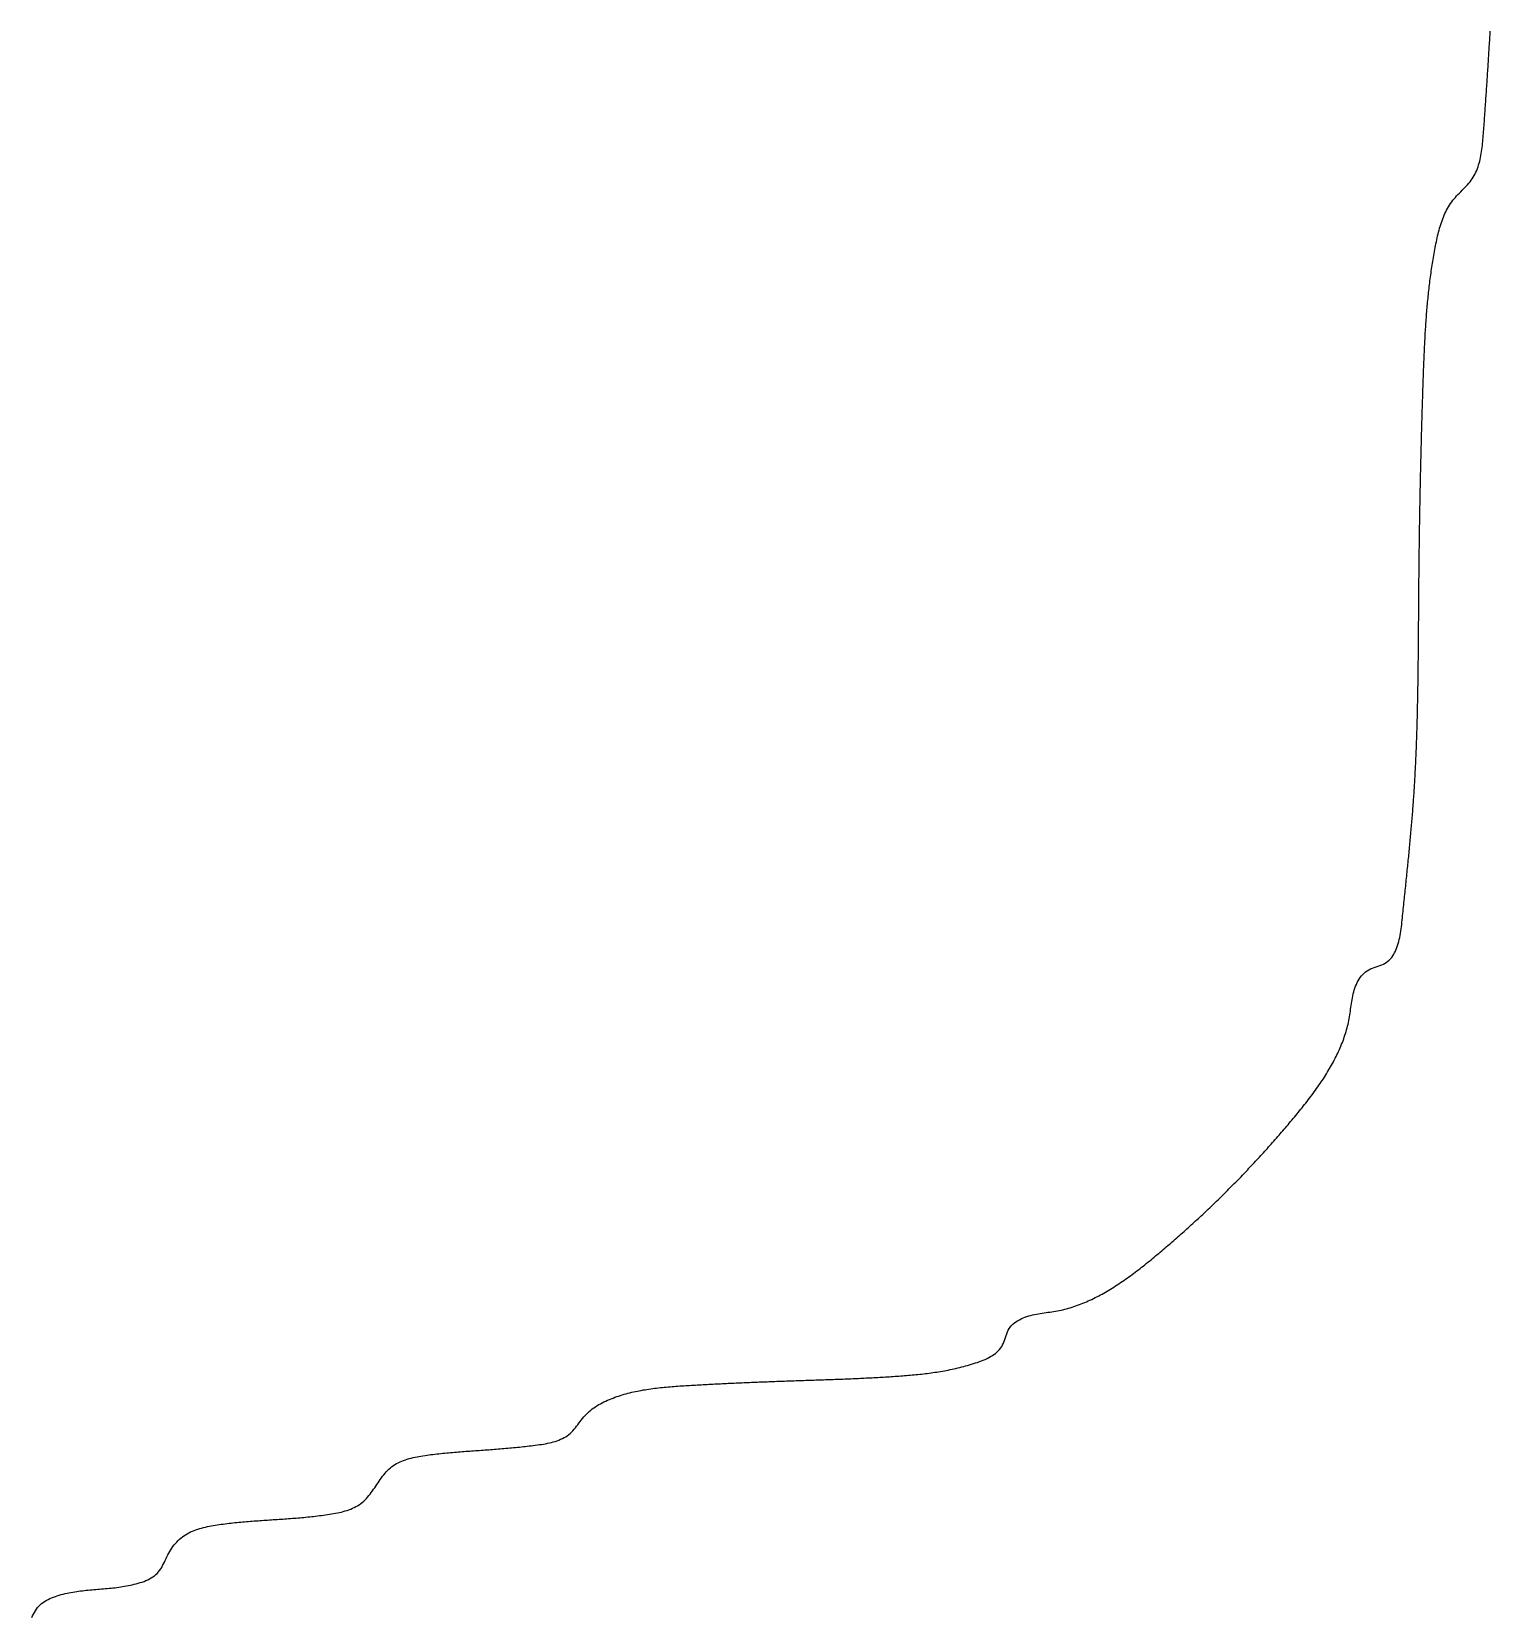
# Model space of a CAD drawing. Extents: x 40 to 225, y 4 to 261.
# Drawn here: x 56.06 to 70.87, y 36.05 to 52.15 of the extents above; entities that cross this region are included whole.
import ezdxf

# ---------------------------------------------------------------- set-up
doc = ezdxf.new("R2010")
doc.units = 0
doc.layers.get('0').update_dxf_attribs({"linetype": 'CONTINUOUS'})

msp = doc.modelspace()

# ---------------------------------------------------------------- linework, layer by layer
at = {"color": 7}
msp.add_polyline3d([(56.0589, 36.0484, 0), (56.0673, 36.0666, 0), (56.0762, 36.0843, 0), (56.0857, 36.1016, 0), (56.0958, 36.1183, 0), (56.1066, 36.1343, 0), (56.1182, 36.1495, 0), (56.1308, 36.1639, 0), (56.1444, 36.1774, 0), (56.1589, 36.19, 0), (56.1742, 36.2018, 0), (56.1903, 36.2127, 0), (56.2072, 36.2229, 0), (56.2246, 36.2324, 0), (56.2426, 36.2412, 0), (56.2611, 36.2493, 0), (56.28, 36.2569, 0), (56.2992, 36.2639, 0), (56.3187, 36.2703, 0), (56.3384, 36.2763, 0), (56.3582, 36.2818, 0), (56.378, 36.2869, 0), (56.3978, 36.2916, 0), (56.4176, 36.296, 0), (56.4373, 36.3, 0), (56.4569, 36.3038, 0), (56.4766, 36.3073, 0), (56.4962, 36.3105, 0), (56.5158, 36.3134, 0), (56.5353, 36.3161, 0), (56.5548, 36.3187, 0), (56.5743, 36.321, 0), (56.5937, 36.3232, 0), (56.6132, 36.3252, 0), (56.6326, 36.3271, 0), (56.652, 36.3289, 0), (56.6713, 36.3306, 0), (56.6907, 36.3323, 0), (56.71, 36.3339, 0), (56.7294, 36.3355, 0), (56.7487, 36.3371, 0), (56.768, 36.3387, 0), (56.7873, 36.3403, 0), (56.8067, 36.342, 0), (56.826, 36.3437, 0), (56.8454, 36.3456, 0), (56.8647, 36.3475, 0), (56.8841, 36.3496, 0), (56.9035, 36.3519, 0), (56.923, 36.3543, 0), (56.9425, 36.3568, 0), (56.962, 36.3596, 0), (56.9816, 36.3626, 0), (57.0012, 36.3659, 0), (57.0209, 36.3694, 0), (57.0406, 36.3732, 0), (57.0604, 36.3772, 0), (57.0803, 36.3816, 0), (57.1003, 36.3864, 0), (57.1203, 36.3914, 0), (57.1402, 36.3969, 0), (57.1601, 36.4029, 0), (57.1797, 36.4093, 0), (57.199, 36.4163, 0), (57.218, 36.4239, 0), (57.2365, 36.4321, 0), (57.2544, 36.441, 0), (57.2717, 36.4507, 0), (57.2883, 36.4611, 0), (57.3041, 36.4723, 0), (57.3191, 36.4843, 0), (57.333, 36.4973, 0), (57.3459, 36.5113, 0), (57.3577, 36.5262, 0), (57.3686, 36.5419, 0), (57.3786, 36.5584, 0), (57.388, 36.5756, 0), (57.3969, 36.5932, 0), (57.4055, 36.6112, 0), (57.414, 36.6294, 0), (57.4225, 36.6477, 0), (57.4311, 36.6659, 0), (57.4401, 36.6841, 0), (57.4496, 36.7019, 0), (57.4596, 36.7195, 0), (57.4702, 36.7366, 0), (57.4813, 36.7533, 0), (57.4929, 36.7696, 0), (57.5051, 36.7854, 0), (57.5178, 36.8006, 0), (57.531, 36.8153, 0), (57.5447, 36.8294, 0), (57.5589, 36.8428, 0), (57.5737, 36.8556, 0), (57.5889, 36.8676, 0), (57.6047, 36.8789, 0), (57.6209, 36.8895, 0), (57.6375, 36.8994, 0), (57.6546, 36.9086, 0), (57.6721, 36.9172, 0), (57.6899, 36.9252, 0), (57.7081, 36.9327, 0), (57.7265, 36.9396, 0), (57.7453, 36.9461, 0), (57.7643, 36.952, 0), (57.7835, 36.9575, 0), (57.803, 36.9626, 0), (57.8226, 36.9674, 0), (57.8423, 36.9718, 0), (57.8622, 36.9758, 0), (57.8822, 36.9796, 0), (57.9022, 36.9832, 0), (57.9223, 36.9865, 0), (57.9424, 36.9896, 0), (57.9625, 36.9926, 0), (57.9826, 36.9954, 0), (58.0026, 36.9981, 0), (58.0225, 37.0007, 0), (58.0425, 37.0032, 0), (58.0623, 37.0056, 0), (58.0822, 37.0079, 0), (58.102, 37.0101, 0), (58.1217, 37.0122, 0), (58.1415, 37.0142, 0), (58.1612, 37.0161, 0), (58.1808, 37.018, 0), (58.2005, 37.0198, 0), (58.2201, 37.0215, 0), (58.2397, 37.0231, 0), (58.2592, 37.0247, 0), (58.2787, 37.0263, 0), (58.2982, 37.0278, 0), (58.3177, 37.0292, 0), (58.3372, 37.0307, 0), (58.3566, 37.032, 0), (58.3761, 37.0334, 0), (58.3955, 37.0347, 0), (58.4149, 37.036, 0), (58.4342, 37.0373, 0), (58.4536, 37.0386, 0), (58.473, 37.0398, 0), (58.4923, 37.0411, 0), (58.5117, 37.0424, 0), (58.531, 37.0436, 0), (58.5503, 37.0449, 0), (58.5697, 37.0462, 0), (58.589, 37.0475, 0), (58.6084, 37.0489, 0), (58.6277, 37.0502, 0), (58.6471, 37.0516, 0), (58.6665, 37.053, 0), (58.6859, 37.0545, 0), (58.7053, 37.056, 0), (58.7247, 37.0575, 0), (58.7442, 37.0591, 0), (58.7637, 37.0607, 0), (58.7833, 37.0624, 0), (58.8028, 37.0642, 0), (58.8225, 37.066, 0), (58.8421, 37.0679, 0), (58.8618, 37.0698, 0), (58.8816, 37.0718, 0), (58.9014, 37.0739, 0), (58.9212, 37.0761, 0), (58.9411, 37.0783, 0), (58.9611, 37.0807, 0), (58.9811, 37.0831, 0), (59.0012, 37.0857, 0), (59.0214, 37.0883, 0), (59.0416, 37.0911, 0), (59.0619, 37.0939, 0), (59.0823, 37.0969, 0), (59.1026, 37.1001, 0), (59.1229, 37.1036, 0), (59.1431, 37.1072, 0), (59.1632, 37.1112, 0), (59.1831, 37.1155, 0), (59.2029, 37.1202, 0), (59.2225, 37.1253, 0), (59.2418, 37.1307, 0), (59.2609, 37.1367, 0), (59.2796, 37.1432, 0), (59.2981, 37.1502, 0), (59.3161, 37.1577, 0), (59.3337, 37.1659, 0), (59.3509, 37.1747, 0), (59.3676, 37.1842, 0), (59.3838, 37.1944, 0), (59.3995, 37.2054, 0), (59.4146, 37.2171, 0), (59.4291, 37.2296, 0), (59.4431, 37.2429, 0), (59.4565, 37.2568, 0), (59.4695, 37.2713, 0), (59.4821, 37.2864, 0), (59.4943, 37.3019, 0), (59.5063, 37.3178, 0), (59.518, 37.3341, 0), (59.5295, 37.3506, 0), (59.5409, 37.3672, 0), (59.5523, 37.384, 0), (59.5635, 37.4009, 0), (59.5748, 37.4177, 0), (59.5862, 37.4344, 0), (59.5977, 37.4509, 0), (59.6094, 37.4672, 0), (59.6213, 37.4832, 0), (59.6334, 37.4988, 0), (59.6459, 37.514, 0), (59.6588, 37.5287, 0), (59.6722, 37.5428, 0), (59.686, 37.5562, 0), (59.7004, 37.5689, 0), (59.7153, 37.5808, 0), (59.7308, 37.5919, 0), (59.7469, 37.6023, 0), (59.7635, 37.612, 0), (59.7806, 37.621, 0), (59.7981, 37.6293, 0), (59.816, 37.637, 0), (59.8344, 37.6441, 0), (59.853, 37.6507, 0), (59.872, 37.6568, 0), (59.8913, 37.6624, 0), (59.9108, 37.6676, 0), (59.9305, 37.6724, 0), (59.9505, 37.6767, 0), (59.9705, 37.6808, 0), (59.9907, 37.6845, 0), (60.011, 37.688, 0), (60.0313, 37.6913, 0), (60.0517, 37.6943, 0), (60.072, 37.6972, 0), (60.0923, 37.6999, 0), (60.1125, 37.7026, 0), (60.1326, 37.7051, 0), (60.1527, 37.7075, 0), (60.1727, 37.7099, 0), (60.1927, 37.7121, 0), (60.2126, 37.7143, 0), (60.2324, 37.7164, 0), (60.2522, 37.7184, 0), (60.272, 37.7203, 0), (60.2917, 37.7222, 0), (60.3113, 37.724, 0), (60.331, 37.7257, 0), (60.3505, 37.7274, 0), (60.3701, 37.729, 0), (60.3896, 37.7306, 0), (60.409, 37.7322, 0), (60.4285, 37.7337, 0), (60.4479, 37.7351, 0), (60.4672, 37.7366, 0), (60.4866, 37.738, 0), (60.5059, 37.7394, 0), (60.5252, 37.7407, 0), (60.5445, 37.7421, 0), (60.5638, 37.7435, 0), (60.583, 37.7448, 0), (60.6023, 37.7462, 0), (60.6215, 37.7475, 0), (60.6408, 37.7489, 0), (60.66, 37.7502, 0), (60.6792, 37.7516, 0), (60.6985, 37.753, 0), (60.7177, 37.7544, 0), (60.737, 37.7559, 0), (60.7562, 37.7573, 0), (60.7755, 37.7588, 0), (60.7949, 37.7603, 0), (60.8142, 37.7619, 0), (60.8336, 37.7635, 0), (60.853, 37.7651, 0), (60.8725, 37.7667, 0), (60.892, 37.7685, 0), (60.9115, 37.7702, 0), (60.9311, 37.772, 0), (60.9508, 37.7738, 0), (60.9705, 37.7757, 0), (60.9903, 37.7777, 0), (61.0101, 37.7797, 0), (61.03, 37.7818, 0), (61.05, 37.7839, 0), (61.0701, 37.7861, 0), (61.0902, 37.7884, 0), (61.1105, 37.7907, 0), (61.1308, 37.7931, 0), (61.1512, 37.7956, 0), (61.1717, 37.7982, 0), (61.1923, 37.8009, 0), (61.2128, 37.8038, 0), (61.2334, 37.8068, 0), (61.2539, 37.8102, 0), (61.2743, 37.8138, 0), (61.2945, 37.8177, 0), (61.3146, 37.822, 0), (61.3344, 37.8268, 0), (61.354, 37.8319, 0), (61.3732, 37.8376, 0), (61.3922, 37.8439, 0), (61.4107, 37.8507, 0), (61.4288, 37.8581, 0), (61.4464, 37.8662, 0), (61.4636, 37.875, 0), (61.4802, 37.8846, 0), (61.4962, 37.8949, 0), (61.5115, 37.9061, 0), (61.5263, 37.9182, 0), (61.5403, 37.9312, 0), (61.5536, 37.945, 0), (61.5665, 37.9595, 0), (61.5789, 37.9746, 0), (61.591, 37.9902, 0), (61.6029, 38.0061, 0), (61.6147, 38.0221, 0), (61.6265, 38.0382, 0), (61.6385, 38.0542, 0), (61.6507, 38.07, 0), (61.6633, 38.0855, 0), (61.6763, 38.1004, 0), (61.6899, 38.1148, 0), (61.704, 38.1286, 0), (61.7186, 38.1418, 0), (61.7337, 38.1545, 0), (61.7493, 38.1666, 0), (61.7653, 38.1782, 0), (61.7817, 38.1894, 0), (61.7984, 38.2, 0), (61.8155, 38.2102, 0), (61.8329, 38.2199, 0), (61.8505, 38.2293, 0), (61.8684, 38.2382, 0), (61.8865, 38.2467, 0), (61.9048, 38.2549, 0), (61.9233, 38.2628, 0), (61.9418, 38.2703, 0), (61.9605, 38.2775, 0), (61.9792, 38.2844, 0), (61.998, 38.2911, 0), (62.0168, 38.2974, 0), (62.0357, 38.3036, 0), (62.0547, 38.3094, 0), (62.0737, 38.315, 0), (62.0927, 38.3204, 0), (62.1118, 38.3255, 0), (62.1309, 38.3304, 0), (62.1501, 38.3351, 0), (62.1694, 38.3395, 0), (62.1886, 38.3438, 0), (62.2079, 38.3478, 0), (62.2273, 38.3517, 0), (62.2466, 38.3553, 0), (62.266, 38.3588, 0), (62.2855, 38.3621, 0), (62.305, 38.3653, 0), (62.3245, 38.3683, 0), (62.344, 38.3711, 0), (62.3635, 38.3738, 0), (62.3831, 38.3763, 0), (62.4027, 38.3787, 0), (62.4223, 38.381, 0), (62.442, 38.3831, 0), (62.4616, 38.3852, 0), (62.4813, 38.3871, 0), (62.501, 38.389, 0), (62.5207, 38.3907, 0), (62.5404, 38.3924, 0), (62.5601, 38.394, 0), (62.5798, 38.3955, 0), (62.5996, 38.3969, 0), (62.6193, 38.3983, 0), (62.639, 38.3997, 0), (62.6588, 38.401, 0), (62.6785, 38.4022, 0), (62.6982, 38.4035, 0), (62.718, 38.4047, 0), (62.7377, 38.4059, 0), (62.7574, 38.407, 0), (62.7771, 38.4082, 0), (62.7968, 38.4093, 0), (62.8165, 38.4105, 0), (62.8362, 38.4116, 0), (62.8559, 38.4127, 0), (62.8756, 38.4138, 0), (62.8953, 38.4149, 0), (62.9149, 38.4159, 0), (62.9346, 38.417, 0), (62.9543, 38.418, 0), (62.9739, 38.419, 0), (62.9936, 38.42, 0), (63.0132, 38.421, 0), (63.0329, 38.422, 0), (63.0526, 38.423, 0), (63.0722, 38.4239, 0), (63.0919, 38.4249, 0), (63.1115, 38.4258, 0), (63.1311, 38.4267, 0), (63.1508, 38.4277, 0), (63.1704, 38.4286, 0), (63.1901, 38.4295, 0), (63.2097, 38.4303, 0), (63.2294, 38.4312, 0), (63.249, 38.4321, 0), (63.2686, 38.4329, 0), (63.2883, 38.4338, 0), (63.3079, 38.4346, 0), (63.3276, 38.4354, 0), (63.3472, 38.4362, 0), (63.3669, 38.437, 0), (63.3865, 38.4378, 0), (63.4062, 38.4386, 0), (63.4258, 38.4394, 0), (63.4455, 38.4402, 0), (63.4652, 38.441, 0), (63.4848, 38.4417, 0), (63.5045, 38.4425, 0), (63.5242, 38.4432, 0), (63.5438, 38.444, 0), (63.5635, 38.4447, 0), (63.5832, 38.4454, 0), (63.6029, 38.4461, 0), (63.6226, 38.4468, 0), (63.6423, 38.4475, 0), (63.662, 38.4483, 0), (63.6817, 38.4489, 0), (63.7014, 38.4496, 0), (63.7211, 38.4503, 0), (63.7409, 38.451, 0), (63.7606, 38.4517, 0), (63.7804, 38.4524, 0), (63.8001, 38.453, 0), (63.8199, 38.4537, 0), (63.8396, 38.4544, 0), (63.8594, 38.455, 0), (63.8792, 38.4557, 0), (63.899, 38.4563, 0), (63.9188, 38.457, 0), (63.9386, 38.4577, 0), (63.9584, 38.4583, 0), (63.9782, 38.459, 0), (63.998, 38.4596, 0), (64.0178, 38.4603, 0), (64.0376, 38.461, 0), (64.0574, 38.4616, 0), (64.0772, 38.4623, 0), (64.097, 38.463, 0), (64.1168, 38.4637, 0), (64.1366, 38.4644, 0), (64.1564, 38.4651, 0), (64.1762, 38.4658, 0), (64.196, 38.4665, 0), (64.2157, 38.4672, 0), (64.2355, 38.468, 0), (64.2553, 38.4687, 0), (64.2751, 38.4695, 0), (64.2948, 38.4703, 0), (64.3146, 38.471, 0), (64.3343, 38.4718, 0), (64.3541, 38.4727, 0), (64.3738, 38.4735, 0), (64.3935, 38.4743, 0), (64.4132, 38.4752, 0), (64.4329, 38.476, 0), (64.4526, 38.4769, 0), (64.4723, 38.4778, 0), (64.492, 38.4788, 0), (64.5116, 38.4797, 0), (64.5313, 38.4807, 0), (64.5509, 38.4816, 0), (64.5705, 38.4826, 0), (64.5901, 38.4837, 0), (64.6097, 38.4847, 0), (64.6293, 38.4858, 0), (64.6488, 38.4869, 0), (64.6683, 38.488, 0), (64.6878, 38.4891, 0), (64.7073, 38.4903, 0), (64.7268, 38.4915, 0), (64.7463, 38.4927, 0), (64.7657, 38.4939, 0), (64.7851, 38.4952, 0), (64.8045, 38.4965, 0), (64.8239, 38.4978, 0), (64.8432, 38.4992, 0), (64.8625, 38.5006, 0), (64.8818, 38.502, 0), (64.9011, 38.5035, 0), (64.9204, 38.505, 0), (64.9396, 38.5065, 0), (64.9588, 38.5081, 0), (64.9781, 38.5097, 0), (64.9973, 38.5114, 0), (65.0165, 38.5132, 0), (65.0357, 38.515, 0), (65.0548, 38.517, 0), (65.074, 38.5189, 0), (65.0932, 38.521, 0), (65.1124, 38.5232, 0), (65.1316, 38.5254, 0), (65.1508, 38.5278, 0), (65.17, 38.5303, 0), (65.1892, 38.5328, 0), (65.2085, 38.5355, 0), (65.2277, 38.5383, 0), (65.247, 38.5412, 0), (65.2663, 38.5443, 0), (65.2856, 38.5475, 0), (65.305, 38.5508, 0), (65.3244, 38.5542, 0), (65.3438, 38.5578, 0), (65.3632, 38.5616, 0), (65.3827, 38.5655, 0), (65.4022, 38.5696, 0), (65.4218, 38.5738, 0), (65.4414, 38.5782, 0), (65.461, 38.5828, 0), (65.4807, 38.5876, 0), (65.5005, 38.5926, 0), (65.5203, 38.5977, 0), (65.5401, 38.603, 0), (65.56, 38.6086, 0), (65.58, 38.6143, 0), (65.6, 38.6203, 0), (65.6201, 38.6265, 0), (65.6402, 38.6329, 0), (65.6604, 38.6395, 0), (65.6804, 38.6465, 0), (65.7003, 38.6538, 0), (65.7199, 38.6615, 0), (65.7392, 38.6696, 0), (65.7581, 38.6783, 0), (65.7765, 38.6874, 0), (65.7943, 38.6972, 0), (65.8115, 38.7075, 0), (65.828, 38.7186, 0), (65.8436, 38.7303, 0), (65.8583, 38.7428, 0), (65.8721, 38.7561, 0), (65.8848, 38.7702, 0), (65.8963, 38.7852, 0), (65.9067, 38.8012, 0), (65.9158, 38.8181, 0), (65.9238, 38.8358, 0), (65.9309, 38.8542, 0), (65.9376, 38.873, 0), (65.944, 38.8919, 0), (65.9505, 38.9109, 0), (65.9573, 38.9297, 0), (65.9648, 38.948, 0), (65.9733, 38.9657, 0), (65.9829, 38.9826, 0), (65.9941, 38.9984, 0), (66.0066, 39.0132, 0), (66.0204, 39.027, 0), (66.0354, 39.0398, 0), (66.0514, 39.0516, 0), (66.0683, 39.0626, 0), (66.086, 39.0727, 0), (66.1043, 39.0819, 0), (66.1231, 39.0903, 0), (66.1422, 39.098, 0), (66.1616, 39.1049, 0), (66.1812, 39.111, 0), (66.2007, 39.1165, 0), (66.2202, 39.1214, 0), (66.2398, 39.1258, 0), (66.2593, 39.1297, 0), (66.2788, 39.1332, 0), (66.2982, 39.1364, 0), (66.3177, 39.1393, 0), (66.3371, 39.1421, 0), (66.3565, 39.1447, 0), (66.3758, 39.1473, 0), (66.3951, 39.15, 0), (66.4143, 39.1527, 0), (66.4335, 39.1556, 0), (66.4526, 39.1587, 0), (66.4716, 39.1622, 0), (66.4906, 39.1659, 0), (66.5095, 39.17, 0), (66.5283, 39.1743, 0), (66.547, 39.1789, 0), (66.5657, 39.1838, 0), (66.5844, 39.1889, 0), (66.6029, 39.1944, 0), (66.6214, 39.2001, 0), (66.6398, 39.206, 0), (66.6582, 39.2123, 0), (66.6765, 39.2187, 0), (66.6947, 39.2254, 0), (66.7129, 39.2324, 0), (66.7309, 39.2396, 0), (66.749, 39.247, 0), (66.767, 39.2547, 0), (66.7849, 39.2626, 0), (66.8027, 39.2707, 0), (66.8205, 39.279, 0), (66.8382, 39.2875, 0), (66.8559, 39.2962, 0), (66.8734, 39.3052, 0), (66.891, 39.3143, 0), (66.9085, 39.3236, 0), (66.9259, 39.3331, 0), (66.9432, 39.3428, 0), (66.9605, 39.3526, 0), (66.9777, 39.3627, 0), (66.9949, 39.3729, 0), (67.012, 39.3832, 0), (67.0291, 39.3937, 0), (67.0461, 39.4044, 0), (67.063, 39.4152, 0), (67.0799, 39.4262, 0), (67.0968, 39.4373, 0), (67.1135, 39.4485, 0), (67.1303, 39.4599, 0), (67.1469, 39.4713, 0), (67.1635, 39.483, 0), (67.1801, 39.4947, 0), (67.1966, 39.5065, 0), (67.213, 39.5184, 0), (67.2294, 39.5305, 0), (67.2458, 39.5426, 0), (67.2621, 39.5548, 0), (67.2783, 39.5672, 0), (67.2945, 39.5795, 0), (67.3106, 39.592, 0), (67.3267, 39.6046, 0), (67.3427, 39.6172, 0), (67.3587, 39.6299, 0), (67.3746, 39.6426, 0), (67.3905, 39.6554, 0), (67.4063, 39.6682, 0), (67.4221, 39.6811, 0), (67.4379, 39.694, 0), (67.4535, 39.707, 0), (67.4692, 39.72, 0), (67.4848, 39.733, 0), (67.5003, 39.746, 0), (67.5158, 39.7591, 0), (67.5312, 39.7721, 0), (67.5467, 39.7852, 0), (67.562, 39.7983, 0), (67.5773, 39.8114, 0), (67.5926, 39.8244, 0), (67.6078, 39.8375, 0), (67.623, 39.8506, 0), (67.6381, 39.8637, 0), (67.6532, 39.8769, 0), (67.6683, 39.89, 0), (67.6833, 39.9031, 0), (67.6983, 39.9163, 0), (67.7132, 39.9294, 0), (67.7281, 39.9426, 0), (67.7429, 39.9557, 0), (67.7577, 39.9689, 0), (67.7725, 39.9821, 0), (67.7872, 39.9953, 0), (67.8019, 40.0086, 0), (67.8166, 40.0218, 0), (67.8312, 40.035, 0), (67.8458, 40.0483, 0), (67.8603, 40.0616, 0), (67.8748, 40.0749, 0), (67.8893, 40.0882, 0), (67.9037, 40.1015, 0), (67.9181, 40.1148, 0), (67.9325, 40.1282, 0), (67.9468, 40.1416, 0), (67.9611, 40.1549, 0), (67.9754, 40.1683, 0), (67.9896, 40.1818, 0), (68.0038, 40.1952, 0), (68.0179, 40.2087, 0), (68.0321, 40.2222, 0), (68.0462, 40.2357, 0), (68.0603, 40.2492, 0), (68.0743, 40.2627, 0), (68.0883, 40.2763, 0), (68.1023, 40.2899, 0), (68.1163, 40.3035, 0), (68.1302, 40.3171, 0), (68.1441, 40.3308, 0), (68.158, 40.3444, 0), (68.1718, 40.3581, 0), (68.1856, 40.3719, 0), (68.1994, 40.3856, 0), (68.2132, 40.3994, 0), (68.2269, 40.4132, 0), (68.2406, 40.427, 0), (68.2543, 40.4409, 0), (68.268, 40.4547, 0), (68.2817, 40.4686, 0), (68.2953, 40.4826, 0), (68.3089, 40.4965, 0), (68.3225, 40.5105, 0), (68.336, 40.5245, 0), (68.3495, 40.5386, 0), (68.3631, 40.5527, 0), (68.3766, 40.5668, 0), (68.39, 40.5809, 0), (68.4035, 40.5951, 0), (68.4169, 40.6093, 0), (68.4303, 40.6235, 0), (68.4437, 40.6378, 0), (68.4571, 40.6521, 0), (68.4705, 40.6665, 0), (68.4838, 40.6808, 0), (68.4972, 40.6952, 0), (68.5105, 40.7097, 0), (68.5238, 40.7241, 0), (68.537, 40.7387, 0), (68.5503, 40.7532, 0), (68.5636, 40.7678, 0), (68.5768, 40.7824, 0), (68.59, 40.7971, 0), (68.6033, 40.8118, 0), (68.6165, 40.8265, 0), (68.6297, 40.8413, 0), (68.6428, 40.8561, 0), (68.656, 40.8709, 0), (68.6692, 40.8858, 0), (68.6823, 40.9008, 0), (68.6954, 40.9157, 0), (68.7086, 40.9307, 0), (68.7217, 40.9458, 0), (68.7348, 40.9609, 0), (68.7479, 40.976, 0), (68.761, 40.9912, 0), (68.7741, 41.0065, 0), (68.7872, 41.0217, 0), (68.8002, 41.0371, 0), (68.8133, 41.0524, 0), (68.8264, 41.0678, 0), (68.8394, 41.0833, 0), (68.8525, 41.0988, 0), (68.8655, 41.1143, 0), (68.8785, 41.1299, 0), (68.8915, 41.1456, 0), (68.9044, 41.1613, 0), (68.9173, 41.177, 0), (68.9302, 41.1928, 0), (68.943, 41.2086, 0), (68.9558, 41.2245, 0), (68.9685, 41.2404, 0), (68.9812, 41.2564, 0), (68.9938, 41.2724, 0), (69.0063, 41.2885, 0), (69.0187, 41.3047, 0), (69.0311, 41.3209, 0), (69.0434, 41.3371, 0), (69.0556, 41.3534, 0), (69.0677, 41.3697, 0), (69.0797, 41.3861, 0), (69.0916, 41.4026, 0), (69.1034, 41.4191, 0), (69.1151, 41.4357, 0), (69.1267, 41.4523, 0), (69.1382, 41.469, 0), (69.1495, 41.4857, 0), (69.1607, 41.5025, 0), (69.1717, 41.5193, 0), (69.1827, 41.5362, 0), (69.1935, 41.5532, 0), (69.2041, 41.5702, 0), (69.2146, 41.5872, 0), (69.2249, 41.6044, 0), (69.235, 41.6216, 0), (69.245, 41.6388, 0), (69.2548, 41.6561, 0), (69.2645, 41.6735, 0), (69.2739, 41.6909, 0), (69.2832, 41.7084, 0), (69.2923, 41.7259, 0), (69.3011, 41.7436, 0), (69.3098, 41.7612, 0), (69.3183, 41.779, 0), (69.3266, 41.7968, 0), (69.3346, 41.8146, 0), (69.3424, 41.8326, 0), (69.35, 41.8505, 0), (69.3574, 41.8686, 0), (69.3646, 41.8867, 0), (69.3715, 41.9049, 0), (69.3781, 41.9231, 0), (69.3845, 41.9415, 0), (69.3907, 41.9598, 0), (69.3966, 41.9783, 0), (69.4022, 41.9968, 0), (69.4076, 42.0154, 0), (69.4127, 42.034, 0), (69.4176, 42.0528, 0), (69.4221, 42.0715, 0), (69.4264, 42.0904, 0), (69.4303, 42.1093, 0), (69.434, 42.1283, 0), (69.4374, 42.1474, 0), (69.4405, 42.1665, 0), (69.4433, 42.1857, 0), (69.446, 42.205, 0), (69.4487, 42.2243, 0), (69.4513, 42.2436, 0), (69.4539, 42.263, 0), (69.4567, 42.2825, 0), (69.4597, 42.3019, 0), (69.463, 42.3214, 0), (69.4666, 42.3409, 0), (69.4706, 42.3604, 0), (69.4751, 42.3799, 0), (69.4801, 42.3994, 0), (69.4857, 42.4189, 0), (69.4921, 42.4384, 0), (69.4991, 42.4577, 0), (69.5069, 42.4767, 0), (69.5155, 42.4953, 0), (69.5249, 42.5135, 0), (69.5352, 42.5309, 0), (69.5464, 42.5476, 0), (69.5585, 42.5634, 0), (69.5715, 42.5781, 0), (69.5856, 42.5917, 0), (69.6007, 42.604, 0), (69.6168, 42.6149, 0), (69.6339, 42.6244, 0), (69.6519, 42.6328, 0), (69.6704, 42.6403, 0), (69.6893, 42.6472, 0), (69.7084, 42.6537, 0), (69.7273, 42.6602, 0), (69.746, 42.6668, 0), (69.7641, 42.674, 0), (69.7816, 42.6819, 0), (69.798, 42.6908, 0), (69.8134, 42.7008, 0), (69.8279, 42.7119, 0), (69.8413, 42.724, 0), (69.8539, 42.7371, 0), (69.8655, 42.7511, 0), (69.8763, 42.766, 0), (69.8863, 42.7817, 0), (69.8956, 42.7982, 0), (69.9041, 42.8155, 0), (69.9119, 42.8334, 0), (69.9191, 42.852, 0), (69.9257, 42.8711, 0), (69.9317, 42.8908, 0), (69.9372, 42.911, 0), (69.9422, 42.9317, 0), (69.9467, 42.9527, 0), (69.9509, 42.9741, 0), (69.9547, 42.9957, 0), (69.9582, 43.0176, 0), (69.9613, 43.0398, 0), (69.9643, 43.062, 0), (69.967, 43.0844, 0), (69.9696, 43.1068, 0), (69.972, 43.1293, 0), (69.9744, 43.1517, 0), (69.9767, 43.174, 0), (69.979, 43.1961, 0), (69.9813, 43.2182, 0), (69.9836, 43.2401, 0), (69.9859, 43.2619, 0), (69.9881, 43.2836, 0), (69.9904, 43.3051, 0), (69.9926, 43.3266, 0), (69.9948, 43.3479, 0), (69.997, 43.3691, 0), (69.9992, 43.3902, 0), (70.0014, 43.4112, 0), (70.0036, 43.4321, 0), (70.0057, 43.4529, 0), (70.0079, 43.4736, 0), (70.01, 43.4942, 0), (70.0121, 43.5147, 0), (70.0142, 43.5351, 0), (70.0163, 43.5554, 0), (70.0183, 43.5756, 0), (70.0204, 43.5958, 0), (70.0224, 43.6158, 0), (70.0244, 43.6358, 0), (70.0264, 43.6557, 0), (70.0284, 43.6756, 0), (70.0304, 43.6953, 0), (70.0323, 43.715, 0), (70.0343, 43.7346, 0), (70.0362, 43.7541, 0), (70.0381, 43.7736, 0), (70.04, 43.793, 0), (70.0419, 43.8124, 0), (70.0437, 43.8317, 0), (70.0456, 43.8509, 0), (70.0474, 43.8701, 0), (70.0492, 43.8892, 0), (70.051, 43.9083, 0), (70.0528, 43.9274, 0), (70.0545, 43.9464, 0), (70.0563, 43.9653, 0), (70.058, 43.9842, 0), (70.0597, 44.0031, 0), (70.0614, 44.022, 0), (70.063, 44.0408, 0), (70.0647, 44.0596, 0), (70.0663, 44.0783, 0), (70.0679, 44.0971, 0), (70.0695, 44.1158, 0), (70.0711, 44.1345, 0), (70.0726, 44.1531, 0), (70.0741, 44.1718, 0), (70.0756, 44.1904, 0), (70.0771, 44.2091, 0), (70.0786, 44.2277, 0), (70.0801, 44.2463, 0), (70.0815, 44.2649, 0), (70.0829, 44.2835, 0), (70.0843, 44.3021, 0), (70.0857, 44.3207, 0), (70.087, 44.3393, 0), (70.0883, 44.358, 0), (70.0896, 44.3766, 0), (70.0909, 44.3952, 0), (70.0922, 44.4139, 0), (70.0934, 44.4326, 0), (70.0946, 44.4513, 0), (70.0958, 44.47, 0), (70.097, 44.4887, 0), (70.0981, 44.5075, 0), (70.0993, 44.5263, 0), (70.1004, 44.5451, 0), (70.1015, 44.564, 0), (70.1025, 44.5828, 0), (70.1036, 44.6018, 0), (70.1046, 44.6207, 0), (70.1056, 44.6397, 0), (70.1066, 44.6586, 0), (70.1075, 44.6777, 0), (70.1084, 44.6967, 0), (70.1094, 44.7158, 0), (70.1103, 44.7349, 0), (70.1111, 44.754, 0), (70.112, 44.7731, 0), (70.1128, 44.7923, 0), (70.1136, 44.8115, 0), (70.1144, 44.8307, 0), (70.1152, 44.85, 0), (70.116, 44.8692, 0), (70.1167, 44.8885, 0), (70.1175, 44.9078, 0), (70.1182, 44.9272, 0), (70.1189, 44.9465, 0), (70.1195, 44.9659, 0), (70.1202, 44.9853, 0), (70.1209, 45.0047, 0), (70.1215, 45.0241, 0), (70.1221, 45.0436, 0), (70.1227, 45.0631, 0), (70.1233, 45.0826, 0), (70.1238, 45.1021, 0), (70.1244, 45.1216, 0), (70.1249, 45.1412, 0), (70.1255, 45.1607, 0), (70.126, 45.1803, 0), (70.1265, 45.1999, 0), (70.1269, 45.2196, 0), (70.1274, 45.2392, 0), (70.1279, 45.2589, 0), (70.1283, 45.2785, 0), (70.1288, 45.2982, 0), (70.1292, 45.3179, 0), (70.1296, 45.3376, 0), (70.13, 45.3574, 0), (70.1304, 45.3771, 0), (70.1307, 45.3969, 0), (70.1311, 45.4166, 0), (70.1315, 45.4364, 0), (70.1318, 45.4562, 0), (70.1321, 45.476, 0), (70.1325, 45.4959, 0), (70.1328, 45.5157, 0), (70.1331, 45.5355, 0), (70.1334, 45.5554, 0), (70.1337, 45.5753, 0), (70.1339, 45.5952, 0), (70.1342, 45.615, 0), (70.1345, 45.6349, 0), (70.1347, 45.6548, 0), (70.135, 45.6748, 0), (70.1352, 45.6947, 0), (70.1354, 45.7146, 0), (70.1357, 45.7346, 0), (70.1359, 45.7545, 0), (70.1361, 45.7745, 0), (70.1363, 45.7944, 0), (70.1365, 45.8144, 0), (70.1367, 45.8344, 0), (70.1369, 45.8544, 0), (70.1371, 45.8743, 0), (70.1373, 45.8943, 0), (70.1375, 45.9143, 0), (70.1376, 45.9343, 0), (70.1378, 45.9543, 0), (70.138, 45.9744, 0), (70.1381, 45.9944, 0), (70.1383, 46.0144, 0), (70.1385, 46.0344, 0), (70.1386, 46.0544, 0), (70.1388, 46.0744, 0), (70.1389, 46.0945, 0), (70.1391, 46.1145, 0), (70.1392, 46.1345, 0), (70.1394, 46.1545, 0), (70.1395, 46.1746, 0), (70.1397, 46.1946, 0), (70.1398, 46.2146, 0), (70.1399, 46.2347, 0), (70.1401, 46.2547, 0), (70.1402, 46.2747, 0), (70.1404, 46.2947, 0), (70.1405, 46.3148, 0), (70.1407, 46.3348, 0), (70.1408, 46.3548, 0), (70.141, 46.3748, 0), (70.1411, 46.3948, 0), (70.1413, 46.4148, 0), (70.1414, 46.4348, 0), (70.1416, 46.4548, 0), (70.1418, 46.4748, 0), (70.1419, 46.4948, 0), (70.1421, 46.5148, 0), (70.1423, 46.5347, 0), (70.1425, 46.5547, 0), (70.1426, 46.5747, 0), (70.1428, 46.5946, 0), (70.143, 46.6146, 0), (70.1432, 46.6345, 0), (70.1434, 46.6544, 0), (70.1436, 46.6744, 0), (70.1438, 46.6943, 0), (70.144, 46.7142, 0), (70.1443, 46.7341, 0), (70.1445, 46.754, 0), (70.1447, 46.7739, 0), (70.1449, 46.7938, 0), (70.1452, 46.8137, 0), (70.1454, 46.8335, 0), (70.1457, 46.8534, 0), (70.1459, 46.8733, 0), (70.1462, 46.8931, 0), (70.1464, 46.913, 0), (70.1467, 46.9328, 0), (70.1469, 46.9527, 0), (70.1472, 46.9725, 0), (70.1475, 46.9923, 0), (70.1478, 47.0121, 0), (70.1481, 47.0319, 0), (70.1483, 47.0518, 0), (70.1486, 47.0716, 0), (70.1489, 47.0914, 0), (70.1492, 47.1112, 0), (70.1495, 47.1309, 0), (70.1499, 47.1507, 0), (70.1502, 47.1705, 0), (70.1505, 47.1903, 0), (70.1508, 47.21, 0), (70.1512, 47.2298, 0), (70.1515, 47.2495, 0), (70.1518, 47.2693, 0), (70.1522, 47.289, 0), (70.1525, 47.3088, 0), (70.1529, 47.3285, 0), (70.1532, 47.3482, 0), (70.1536, 47.368, 0), (70.154, 47.3877, 0), (70.1543, 47.4074, 0), (70.1547, 47.4271, 0), (70.1551, 47.4468, 0), (70.1555, 47.4665, 0), (70.1559, 47.4862, 0), (70.1563, 47.5059, 0), (70.1567, 47.5256, 0), (70.1571, 47.5453, 0), (70.1575, 47.5649, 0), (70.1579, 47.5846, 0), (70.1583, 47.6043, 0), (70.1587, 47.624, 0), (70.1592, 47.6436, 0), (70.1596, 47.6633, 0), (70.16, 47.6829, 0), (70.1605, 47.7026, 0), (70.1609, 47.7222, 0), (70.1614, 47.7418, 0), (70.1618, 47.7615, 0), (70.1623, 47.7811, 0), (70.1628, 47.8007, 0), (70.1632, 47.8204, 0), (70.1637, 47.84, 0), (70.1642, 47.8596, 0), (70.1647, 47.8792, 0), (70.1652, 47.8988, 0), (70.1656, 47.9184, 0), (70.1661, 47.938, 0), (70.1667, 47.9576, 0), (70.1672, 47.9772, 0), (70.1677, 47.9968, 0), (70.1682, 48.0164, 0), (70.1687, 48.036, 0), (70.1692, 48.0556, 0), (70.1698, 48.0751, 0), (70.1703, 48.0947, 0), (70.1709, 48.1143, 0), (70.1714, 48.1339, 0), (70.172, 48.1534, 0), (70.1725, 48.173, 0), (70.1731, 48.1926, 0), (70.1736, 48.2121, 0), (70.1742, 48.2317, 0), (70.1748, 48.2512, 0), (70.1754, 48.2708, 0), (70.176, 48.2903, 0), (70.1765, 48.3099, 0), (70.1771, 48.3294, 0), (70.1777, 48.3489, 0), (70.1783, 48.3685, 0), (70.179, 48.388, 0), (70.1796, 48.4075, 0), (70.1802, 48.4271, 0), (70.1808, 48.4466, 0), (70.1814, 48.4661, 0), (70.1821, 48.4856, 0), (70.1827, 48.5052, 0), (70.1834, 48.5247, 0), (70.184, 48.5442, 0), (70.1847, 48.5637, 0), (70.1853, 48.5832, 0), (70.186, 48.6027, 0), (70.1867, 48.6223, 0), (70.1873, 48.6418, 0), (70.188, 48.6613, 0), (70.1887, 48.6808, 0), (70.1894, 48.7003, 0), (70.1901, 48.7198, 0), (70.1908, 48.7393, 0), (70.1916, 48.7588, 0), (70.1923, 48.7783, 0), (70.1931, 48.7978, 0), (70.1938, 48.8173, 0), (70.1946, 48.8368, 0), (70.1954, 48.8563, 0), (70.1963, 48.8758, 0), (70.1971, 48.8953, 0), (70.198, 48.9148, 0), (70.1989, 48.9343, 0), (70.1998, 48.9538, 0), (70.2008, 48.9733, 0), (70.2017, 48.9928, 0), (70.2027, 49.0124, 0), (70.2038, 49.0319, 0), (70.2048, 49.0514, 0), (70.2059, 49.0709, 0), (70.2071, 49.0904, 0), (70.2082, 49.11, 0), (70.2094, 49.1295, 0), (70.2106, 49.149, 0), (70.2119, 49.1686, 0), (70.2132, 49.1881, 0), (70.2146, 49.2077, 0), (70.216, 49.2272, 0), (70.2174, 49.2468, 0), (70.2189, 49.2663, 0), (70.2204, 49.2859, 0), (70.222, 49.3055, 0), (70.2236, 49.3251, 0), (70.2252, 49.3447, 0), (70.2269, 49.3642, 0), (70.2287, 49.3838, 0), (70.2305, 49.4035, 0), (70.2324, 49.4231, 0), (70.2343, 49.4427, 0), (70.2363, 49.4623, 0), (70.2383, 49.4819, 0), (70.2404, 49.5016, 0), (70.2426, 49.5212, 0), (70.2448, 49.5409, 0), (70.2471, 49.5605, 0), (70.2494, 49.5802, 0), (70.2518, 49.5999, 0), (70.2543, 49.6196, 0), (70.2568, 49.6393, 0), (70.2594, 49.659, 0), (70.2621, 49.6787, 0), (70.2648, 49.6984, 0), (70.2676, 49.7182, 0), (70.2705, 49.7379, 0), (70.2735, 49.7577, 0), (70.2765, 49.7775, 0), (70.2796, 49.7972, 0), (70.2828, 49.817, 0), (70.286, 49.8368, 0), (70.2894, 49.8566, 0), (70.2928, 49.8765, 0), (70.2963, 49.8963, 0), (70.2999, 49.9162, 0), (70.3036, 49.936, 0), (70.3073, 49.9559, 0), (70.3112, 49.9758, 0), (70.3151, 49.9957, 0), (70.3192, 50.0155, 0), (70.3234, 50.0354, 0), (70.3277, 50.0552, 0), (70.3323, 50.075, 0), (70.337, 50.0947, 0), (70.3419, 50.1143, 0), (70.347, 50.1338, 0), (70.3524, 50.1532, 0), (70.3581, 50.1724, 0), (70.364, 50.1916, 0), (70.3702, 50.2105, 0), (70.3768, 50.2293, 0), (70.3837, 50.248, 0), (70.3909, 50.2664, 0), (70.3985, 50.2846, 0), (70.4065, 50.3026, 0), (70.4149, 50.3203, 0), (70.4237, 50.3378, 0), (70.433, 50.355, 0), (70.4427, 50.3719, 0), (70.453, 50.3885, 0), (70.4637, 50.4048, 0), (70.4749, 50.4208, 0), (70.4867, 50.4364, 0), (70.499, 50.4517, 0), (70.5119, 50.4666, 0), (70.5252, 50.4812, 0), (70.5388, 50.4956, 0), (70.5527, 50.5098, 0), (70.5667, 50.5239, 0), (70.5808, 50.538, 0), (70.5948, 50.552, 0), (70.6087, 50.5662, 0), (70.6224, 50.5804, 0), (70.6357, 50.5949, 0), (70.6485, 50.6096, 0), (70.6609, 50.6246, 0), (70.6726, 50.6399, 0), (70.6835, 50.6557, 0), (70.6938, 50.6719, 0), (70.7034, 50.6885, 0), (70.7123, 50.7055, 0), (70.7207, 50.7228, 0), (70.7284, 50.7405, 0), (70.7355, 50.7585, 0), (70.7421, 50.7767, 0), (70.7482, 50.7953, 0), (70.7538, 50.8141, 0), (70.7589, 50.8332, 0), (70.7636, 50.8525, 0), (70.7678, 50.872, 0), (70.7717, 50.8917, 0), (70.7753, 50.9115, 0), (70.7785, 50.9316, 0), (70.7814, 50.9517, 0), (70.7841, 50.9719, 0), (70.7865, 50.9923, 0), (70.7887, 51.0127, 0), (70.7907, 51.0332, 0), (70.7926, 51.0537, 0), (70.7943, 51.0742, 0), (70.7959, 51.0948, 0), (70.7974, 51.1153, 0), (70.7989, 51.1358, 0), (70.8004, 51.1562, 0), (70.8018, 51.1766, 0), (70.8033, 51.1969, 0), (70.8047, 51.2171, 0), (70.8062, 51.2373, 0), (70.8076, 51.2574, 0), (70.809, 51.2775, 0), (70.8104, 51.2975, 0), (70.8118, 51.3175, 0), (70.8132, 51.3374, 0), (70.8146, 51.3572, 0), (70.816, 51.377, 0), (70.8174, 51.3968, 0), (70.8187, 51.4165, 0), (70.8201, 51.4362, 0), (70.8215, 51.4559, 0), (70.8228, 51.4755, 0), (70.8242, 51.4951, 0), (70.8255, 51.5146, 0), (70.8268, 51.5341, 0), (70.8282, 51.5536, 0), (70.8295, 51.5731, 0), (70.8308, 51.5925, 0), (70.8321, 51.6119, 0), (70.8334, 51.6313, 0), (70.8347, 51.6507, 0), (70.836, 51.6701, 0), (70.8372, 51.6894, 0), (70.8385, 51.7087, 0), (70.8398, 51.7281, 0), (70.841, 51.7474, 0), (70.8423, 51.7667, 0), (70.8435, 51.786, 0), (70.8447, 51.8053, 0), (70.846, 51.8246, 0), (70.8472, 51.8439, 0), (70.8484, 51.8632, 0), (70.8496, 51.8825, 0), (70.8508, 51.9018, 0), (70.852, 51.9211, 0), (70.8532, 51.9404, 0), (70.8544, 51.9598, 0), (70.8556, 51.9791, 0), (70.8568, 51.9985, 0), (70.858, 52.0178, 0), (70.8592, 52.0372, 0), (70.8604, 52.0566, 0), (70.8617, 52.076, 0), (70.8629, 52.0955, 0), (70.8641, 52.1149, 0), (70.8653, 52.1344, 0), (70.8666, 52.1539, 0)], dxfattribs=at)

doc.saveas('drawing.dxf')
